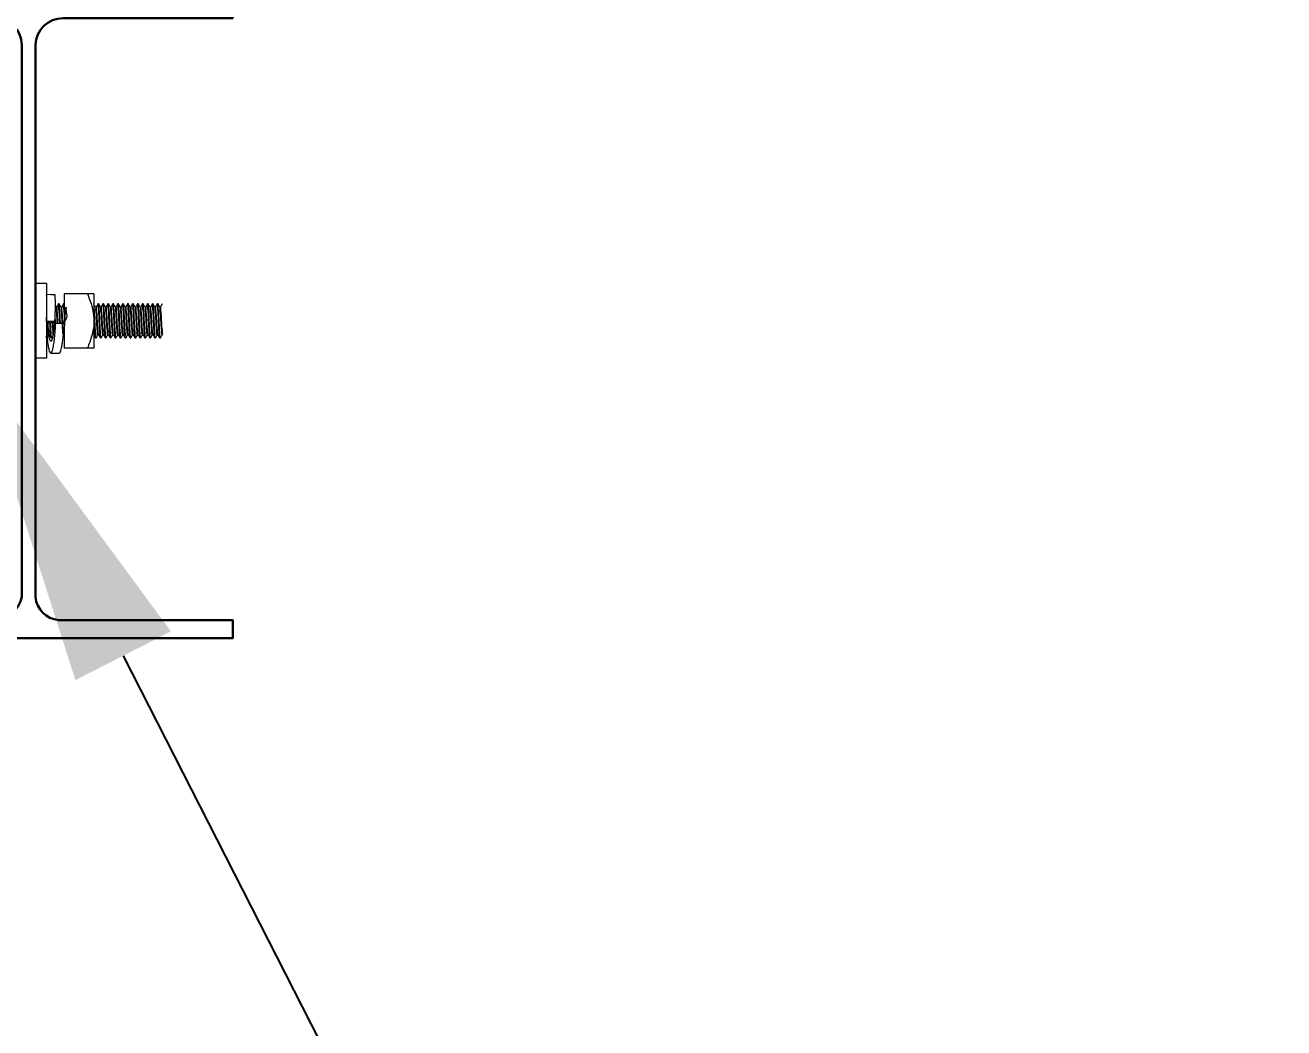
# Model space of a CAD drawing. Header units: feet. Extents: x -21 to 5170, y -254 to 1413.
# Drawn here: x 1056.94 to 1068.52, y 74.72 to 83.94 of the extents above; entities that cross this region are included whole.
import ezdxf
from ezdxf import colors
from ezdxf.entities.mleader import LeaderData, LeaderLine
from ezdxf.math import Vec2, Vec3

# ---------------------------------------------------------------- set-up
doc = ezdxf.new("R2010")
doc.units = ezdxf.units.FT
doc.header["$MEASUREMENT"] = 0
doc.layers.add('E-COMB-BOX', color=250, linetype='Continuous', lineweight=30)
for name, color, linetype in [('E-GRND', 3, 'Continuous'), ('G-ANNO-TEXT', 1, 'Continuous'), ('S-STEL-ANGL', 3, 'Continuous')]:
    doc.layers.add(name, color=color, linetype=linetype)
doc.styles.add('NEI-A', font='arial.ttf')

msp = doc.modelspace()

# ---------------------------------------------------------------- linework, layer by layer
at = {"layer": 'E-COMB-BOX', "flags": 128}
msp.add_lwpolyline([(1058.85303, 84.17351), (1058.85303, 84.00687), (1057.29303, 84.00687, 0.4065492), (1057.03975, 83.76015), (1057.03975, 78.68687, 0.3694747), (1057.25303, 78.47351), (1058.85303, 78.47351), (1058.85303, 78.30687), (1055.09975, 78.30687), (1055.09975, 78.47351), (1056.65975, 78.47351, 0.3584563), (1056.91303, 78.68687), (1056.91303, 83.76015, 0.42191969), (1056.65975, 84.00687), (1055.09975, 84.00687), (1055.09975, 84.17351)], format="xyb", close=True, dxfattribs=at)
at = {"layer": 'E-GRND'}
msp.add_line((1057.03975, 81.56726), (1057.03975, 80.87976), dxfattribs=at)
at = {"layer": 'S-STEL-ANGL', "linetype": 'Continuous', "lineweight": 18}
for p, q in [((1057.13975, 81.56726), (1057.03975, 81.56726)), ((1057.13975, 81.56726), (1057.13975, 80.87976)), ((1057.1399, 81.46424), (1057.13975, 81.46337)), ((1057.25645, 81.37976), (1057.25076, 81.37976)), ((1057.3019, 81.37976), (1057.29623, 81.37976)), ((1057.30383, 81.37688), (1057.30235, 81.37945)), ((1057.30383, 81.47351), (1057.30383, 80.97351)), ((1057.57728, 81.47351), (1057.30383, 81.47351)), ((1057.57728, 81.47351), (1057.57728, 80.97351)), ((1057.62008, 81.37976), (1057.61439, 81.37976)), ((1057.66553, 81.37976), (1057.65986, 81.37976)), ((1057.711, 81.37976), (1057.70531, 81.37976)), ((1057.75645, 81.37976), (1057.75076, 81.37976)), ((1057.8019, 81.37976), (1057.79621, 81.37976)), ((1057.84735, 81.37976), (1057.84168, 81.37976)), ((1057.89282, 81.37976), (1057.88713, 81.37976)), ((1057.93827, 81.37976), (1057.93258, 81.37976)), ((1057.98372, 81.37976), (1057.97803, 81.37976)), ((1058.02917, 81.37976), (1058.0235, 81.37976)), ((1058.07464, 81.37976), (1058.06895, 81.37976)), ((1058.12009, 81.37976), (1058.1144, 81.37976)), ((1058.16554, 81.37976), (1058.15985, 81.37976)), ((1057.22861, 81.34984), (1057.22264, 81.36013)), ((1057.23369, 81.35024), (1057.22838, 81.35024)), ((1057.27916, 81.35024), (1057.27383, 81.35024)), ((1057.59733, 81.35024), (1057.59202, 81.35024)), ((1057.6428, 81.35024), (1057.63747, 81.35024)), ((1057.68825, 81.35024), (1057.68292, 81.35024)), ((1057.7337, 81.35024), (1057.72837, 81.35024)), ((1057.77915, 81.35024), (1057.77384, 81.35024)), ((1057.82462, 81.35024), (1057.81928, 81.35024)), ((1057.87007, 81.35024), (1057.86473, 81.35024)), ((1057.91552, 81.35024), (1057.91018, 81.35024)), ((1057.96098, 81.35024), (1057.95565, 81.35024)), ((1058.00643, 81.35024), (1058.0011, 81.35024)), ((1058.05188, 81.35024), (1058.04655, 81.35024)), ((1058.09733, 81.35024), (1058.092, 81.35024)), ((1058.1428, 81.35024), (1058.13747, 81.35024)), ((1058.18825, 81.35024), (1058.18292, 81.35024)), ((1057.14066, 81.21917), (1057.13975, 81.21828)), ((1057.13975, 81.21009), (1057.16917, 81.20989)), ((1057.18079, 81.2098), (1057.20933, 81.2096)), ((1057.21708, 81.19949), (1057.22611, 81.20174)), ((1057.22611, 81.20174), (1057.30383, 81.20119)), ((1057.13975, 81.06726), (1057.14281, 81.06726)), ((1057.15984, 81.09678), (1057.16515, 81.09678)), ((1057.18258, 81.06726), (1057.18826, 81.06726)), ((1057.29621, 81.09678), (1057.30152, 81.09678)), ((1057.29657, 81.09678), (1057.29702, 81.09754)), ((1057.3012, 81.09735), (1057.30383, 81.09279)), ((1057.59166, 81.06726), (1057.59735, 81.06726)), ((1057.61438, 81.09678), (1057.61971, 81.09678)), ((1057.63711, 81.06726), (1057.64282, 81.06726)), ((1057.65984, 81.09678), (1057.66516, 81.09678)), ((1057.68258, 81.06726), (1057.68827, 81.06726)), ((1057.70529, 81.09678), (1057.71061, 81.09678)), ((1057.72803, 81.06726), (1057.73372, 81.06726)), ((1057.75074, 81.09678), (1057.75608, 81.09678)), ((1057.77348, 81.06726), (1057.77917, 81.06726)), ((1057.79619, 81.09678), (1057.80153, 81.09678)), ((1057.81895, 81.06726), (1057.82464, 81.06726)), ((1057.84166, 81.09678), (1057.84698, 81.09678)), ((1057.8644, 81.06726), (1057.87008, 81.06726)), ((1057.88711, 81.09678), (1057.89242, 81.09678)), ((1057.90985, 81.06726), (1057.91553, 81.06726)), ((1057.93256, 81.09678), (1057.93789, 81.09678)), ((1057.9553, 81.06726), (1057.96098, 81.06726)), ((1057.97801, 81.09678), (1057.98334, 81.09678)), ((1058.00076, 81.06726), (1058.00645, 81.06726)), ((1058.02348, 81.09678), (1058.02879, 81.09678)), ((1058.04621, 81.06726), (1058.0519, 81.06726)), ((1058.06893, 81.09678), (1058.07424, 81.09678)), ((1058.09166, 81.06726), (1058.09735, 81.06726)), ((1058.11438, 81.09678), (1058.11971, 81.09678)), ((1058.13711, 81.06726), (1058.1428, 81.06726)), ((1058.15985, 81.09678), (1058.16516, 81.09678)), ((1058.18258, 81.06726), (1058.18827, 81.06726)), ((1057.57728, 80.97351), (1057.30383, 80.97351)), ((1057.13975, 80.87976), (1057.03975, 80.87976))]:
    msp.add_line(p, q, dxfattribs=at)
at = {"layer": 'S-STEL-ANGL', "linetype": 'Continuous', "lineweight": 18, "flags": 128}
for points in [[(1057.21823, 81.46432), (1057.17937, 81.46459), (1057.14051, 81.46487)], [(1057.21838, 81.21862), (1057.17484, 81.21893), (1057.14066, 81.21917)], [(1057.17991, 80.92808), (1057.21877, 80.9278), (1057.25763, 80.92753)]]:
    msp.add_lwpolyline(points, dxfattribs=at)
at = {"layer": 'S-STEL-ANGL', "linetype": 'Continuous', "lineweight": 18}
for points, knots in [([(1057.14066, 81.21917), (1057.14171, 81.24175), (1057.14372, 81.2849), (1057.1447, 81.34513), (1057.14583, 81.39589), (1057.14272, 81.43228), (1057.14515, 81.45462), (1057.14104, 81.46209), (1057.14047, 81.46313)], [0, 0, 0, 0, 0.27722449, 0.52973257, 0.74053524, 0.89598222, 0.98555456, 1, 1, 1, 1]), ([(1057.21838, 81.21862), (1057.21917, 81.23565), (1057.22073, 81.26889), (1057.22211, 81.31665), (1057.22284, 81.36003), (1057.22243, 81.39688), (1057.22294, 81.42706), (1057.21956, 81.44659), (1057.22202, 81.46002), (1057.21859, 81.46285), (1057.21821, 81.46317)], [0, 0, 0, 0, 0.208550848, 0.406987878, 0.584748515, 0.738326561, 0.860633798, 0.94640802, 0.994049713, 1, 1, 1, 1]), ([(1057.2502, 81.37932), (1057.24734, 81.37438), (1057.24162, 81.36449), (1057.23589, 81.35461), (1057.23302, 81.34967)], [0, 0, 0, 0, 0.500001591, 1, 1, 1, 1]), ([(1057.26313, 81.20148), (1057.26208, 81.22053), (1057.26003, 81.25758), (1057.2595, 81.31526), (1057.25214, 81.34016), (1057.25712, 81.38251), (1057.25115, 81.37722), (1057.25076, 81.37687)], [0, 0, 0, 0, 0.32878964, 0.63913171, 0.87281712, 0.99162828, 1, 1, 1, 1]), ([(1057.26882, 81.20144), (1057.26776, 81.22051), (1057.26571, 81.25757), (1057.2652, 81.31526), (1057.25779, 81.34015), (1057.26281, 81.38251), (1057.25684, 81.37722), (1057.25645, 81.37687)], [0, 0, 0, 0, 0.32894295, 0.63921722, 0.87285885, 0.9916301, 1, 1, 1, 1]), ([(1057.27406, 81.34984), (1057.2712, 81.35478), (1057.26548, 81.36465), (1057.25976, 81.37452), (1057.2569, 81.37945)], [0, 0, 0, 0, 0.4999036, 1, 1, 1, 1]), ([(1057.29566, 81.37932), (1057.2928, 81.37438), (1057.28707, 81.36449), (1057.28134, 81.35461), (1057.27847, 81.34967)], [0, 0, 0, 0, 0.50013879, 1, 1, 1, 1]), ([(1057.30383, 81.29979), (1057.30365, 81.30517), (1057.30298, 81.32502), (1057.29752, 81.33985), (1057.30254, 81.38255), (1057.29661, 81.37722), (1057.29623, 81.37687)], [0, 0, 0, 0, 0.19428084, 0.71615223, 0.98148393, 1, 1, 1, 1]), ([(1057.30383, 81.37187), (1057.30408, 81.37517), (1057.30439, 81.37928), (1057.30231, 81.37727), (1057.3019, 81.37687)], [0, 0, 0, 0, 0.80104146, 1, 1, 1, 1]), ([(1057.51749, 81.47351), (1057.5265, 81.45038), (1057.54651, 81.39903), (1057.57122, 81.31592), (1057.57525, 81.25455), (1057.57728, 81.22351)], [0, 0, 0, 0, 0.28828122, 0.64000143, 1, 1, 1, 1]), ([(1057.59224, 81.34984), (1057.58938, 81.35478), (1057.58366, 81.36465), (1057.57793, 81.37452), (1057.57507, 81.37945)], [0, 0, 0, 0, 0.49976607, 1, 1, 1, 1]), ([(1057.59735, 81.07015), (1057.59676, 81.07061), (1057.59027, 81.07571), (1057.59579, 81.10076), (1057.59082, 81.12216), (1057.58934, 81.15762), (1057.58688, 81.20028), (1057.58453, 81.25821), (1057.58153, 81.3107), (1057.58011, 81.34632), (1057.57773, 81.36332), (1057.57728, 81.36656)], [0, 0, 0, 0, 0.0074963, 0.0819562, 0.20949203, 0.24397759, 0.43715223, 0.64145889, 0.8272054, 0.9670688, 1, 1, 1, 1]), ([(1057.61383, 81.37932), (1057.61097, 81.37438), (1057.60526, 81.36449), (1057.59952, 81.35461), (1057.59665, 81.34967)], [0, 0, 0, 0, 0.500001591, 1, 1, 1, 1]), ([(1057.63657, 81.06935), (1057.63636, 81.06923), (1057.63534, 81.06859), (1057.63586, 81.08391), (1057.63054, 81.09987), (1057.63001, 81.14751), (1057.62674, 81.20025), (1057.6237, 81.25679), (1057.62313, 81.31525), (1057.61577, 81.34016), (1057.62076, 81.38251), (1057.61479, 81.37722), (1057.61439, 81.37687)], [0, 0, 0, 0, 0.00202398, 0.01030614, 0.09293022, 0.2362848, 0.4208775, 0.61611366, 0.79360806, 0.9272601, 0.99521195, 1, 1, 1, 1]), ([(1057.64282, 81.07015), (1057.64222, 81.07061), (1057.63569, 81.07568), (1057.64125, 81.10078), (1057.63627, 81.12216), (1057.63478, 81.15761), (1057.6325, 81.2007), (1057.62936, 81.25668), (1057.62884, 81.31527), (1057.62142, 81.34015), (1057.62644, 81.38251), (1057.62048, 81.37722), (1057.62008, 81.37687)], [0, 0, 0, 0, 0.00723199, 0.07860636, 0.20085724, 0.23391375, 0.41908344, 0.61492385, 0.79297014, 0.92704194, 0.99519706, 1, 1, 1, 1]), ([(1057.63769, 81.34984), (1057.63483, 81.35478), (1057.62911, 81.36465), (1057.62339, 81.37452), (1057.62053, 81.37945)], [0, 0, 0, 0, 0.4999036, 1, 1, 1, 1]), ([(1057.6593, 81.37932), (1057.65643, 81.37438), (1057.6507, 81.36449), (1057.64497, 81.35461), (1057.6421, 81.34967)], [0, 0, 0, 0, 0.50013879, 1, 1, 1, 1]), ([(1057.68202, 81.06935), (1057.68181, 81.06923), (1057.68079, 81.06859), (1057.68131, 81.08391), (1057.67599, 81.09987), (1057.67546, 81.14751), (1057.67218, 81.20025), (1057.66918, 81.25679), (1057.66856, 81.31527), (1057.66125, 81.34011), (1057.66617, 81.38255), (1057.66025, 81.37722), (1057.65986, 81.37687)], [0, 0, 0, 0, 0.00202407, 0.01030662, 0.09293447, 0.23629562, 0.42089677, 0.61613907, 0.79364467, 0.92730283, 0.99525779, 1, 1, 1, 1]), ([(1057.68827, 81.07015), (1057.68767, 81.07061), (1057.68118, 81.07571), (1057.68667, 81.10076), (1057.68172, 81.12216), (1057.68023, 81.15761), (1057.67798, 81.2007), (1057.67481, 81.25668), (1057.67427, 81.31527), (1057.66691, 81.34016), (1057.67189, 81.38251), (1057.66593, 81.37722), (1057.66553, 81.37687)], [0, 0, 0, 0, 0.00718592, 0.07856982, 0.20082507, 0.23388276, 0.41905604, 0.61490626, 0.79295892, 0.92703132, 0.99519689, 1, 1, 1, 1]), ([(1057.68314, 81.34984), (1057.68028, 81.35478), (1057.67456, 81.36465), (1057.66884, 81.37452), (1057.66598, 81.37945)], [0, 0, 0, 0, 0.4999036, 1, 1, 1, 1]), ([(1057.70475, 81.37932), (1057.70188, 81.37438), (1057.69615, 81.36449), (1057.69042, 81.35461), (1057.68755, 81.34967)], [0, 0, 0, 0, 0.50013879, 1, 1, 1, 1]), ([(1057.72748, 81.06935), (1057.72728, 81.06923), (1057.72626, 81.06859), (1057.72668, 81.08389), (1057.7215, 81.09988), (1057.72091, 81.14751), (1057.71764, 81.20025), (1057.71462, 81.25679), (1057.71406, 81.31525), (1057.70665, 81.34016), (1057.71167, 81.38251), (1057.70571, 81.37722), (1057.70531, 81.37687)], [0, 0, 0, 0, 0.00202397, 0.01031986, 0.09294341, 0.23629329, 0.42088782, 0.61611993, 0.7936132, 0.92726855, 0.99521198, 1, 1, 1, 1]), ([(1057.73372, 81.07015), (1057.73312, 81.07061), (1057.72663, 81.07571), (1057.73211, 81.10076), (1057.72721, 81.12217), (1057.72564, 81.15761), (1057.72344, 81.20071), (1057.72029, 81.25668), (1057.7197, 81.31529), (1057.71239, 81.34011), (1057.71731, 81.38255), (1057.71139, 81.37722), (1057.711, 81.37687)], [0, 0, 0, 0, 0.00718625, 0.07857348, 0.2008304, 0.23389301, 0.41907491, 0.61493144, 0.79299548, 0.92707413, 0.99524287, 1, 1, 1, 1]), ([(1057.72859, 81.34984), (1057.72573, 81.35478), (1057.72001, 81.36465), (1057.71429, 81.37452), (1057.71143, 81.37945)], [0, 0, 0, 0, 0.4999036, 1, 1, 1, 1]), ([(1057.7502, 81.37932), (1057.74733, 81.37438), (1057.7416, 81.3645), (1057.73588, 81.35461), (1057.73302, 81.34967)], [0, 0, 0, 0, 0.50027615, 1, 1, 1, 1]), ([(1057.77293, 81.06935), (1057.77273, 81.06923), (1057.7717, 81.06859), (1057.77213, 81.08389), (1057.76695, 81.09988), (1057.76636, 81.14751), (1057.76312, 81.20025), (1057.76006, 81.25679), (1057.75952, 81.31525), (1057.7521, 81.34016), (1057.75712, 81.38251), (1057.75116, 81.37722), (1057.75076, 81.37687)], [0, 0, 0, 0, 0.00202397, 0.01031987, 0.09294343, 0.23629334, 0.4208849, 0.61611985, 0.79361315, 0.92726853, 0.99521198, 1, 1, 1, 1]), ([(1057.77917, 81.07015), (1057.77857, 81.07061), (1057.77208, 81.07571), (1057.7776, 81.10076), (1057.77264, 81.12216), (1057.77115, 81.15761), (1057.76886, 81.2007), (1057.76574, 81.25668), (1057.76517, 81.31527), (1057.75779, 81.34015), (1057.76281, 81.38251), (1057.75684, 81.37722), (1057.75645, 81.37687)], [0, 0, 0, 0, 0.007186, 0.07856375, 0.20082043, 0.23387851, 0.41905698, 0.61490668, 0.7929645, 0.92703848, 0.99519683, 1, 1, 1, 1]), ([(1057.77406, 81.34984), (1057.7712, 81.35478), (1057.76548, 81.36465), (1057.75975, 81.37452), (1057.75688, 81.37945)], [0, 0, 0, 0, 0.49976607, 1, 1, 1, 1]), ([(1057.79565, 81.37932), (1057.79279, 81.37438), (1057.78707, 81.36449), (1057.78134, 81.35461), (1057.77847, 81.34967)], [0, 0, 0, 0, 0.500001591, 1, 1, 1, 1]), ([(1057.81838, 81.06935), (1057.81818, 81.06923), (1057.81715, 81.06859), (1057.81768, 81.08391), (1057.81236, 81.09987), (1057.81182, 81.14751), (1057.80856, 81.20025), (1057.80551, 81.25679), (1057.80495, 81.31525), (1057.79759, 81.34016), (1057.80257, 81.38251), (1057.79661, 81.37722), (1057.79621, 81.37687)], [0, 0, 0, 0, 0.00202398, 0.01030614, 0.09293022, 0.2362848, 0.4208775, 0.61611366, 0.79360806, 0.9272601, 0.99521195, 1, 1, 1, 1]), ([(1057.82464, 81.07015), (1057.82403, 81.07061), (1057.81751, 81.07568), (1057.82307, 81.10078), (1057.81809, 81.12216), (1057.8166, 81.15761), (1057.81432, 81.2007), (1057.81118, 81.25668), (1057.81066, 81.31527), (1057.80324, 81.34015), (1057.80826, 81.38251), (1057.80229, 81.37722), (1057.8019, 81.37687)], [0, 0, 0, 0, 0.00723199, 0.07860636, 0.20085724, 0.23391375, 0.41908344, 0.61492385, 0.79297014, 0.92704194, 0.99519706, 1, 1, 1, 1]), ([(1057.81951, 81.34984), (1057.81665, 81.35478), (1057.81093, 81.36465), (1057.80521, 81.37452), (1057.80235, 81.37945)], [0, 0, 0, 0, 0.4999036, 1, 1, 1, 1]), ([(1057.84112, 81.37932), (1057.83825, 81.37438), (1057.83252, 81.36449), (1057.82679, 81.35461), (1057.82392, 81.34967)], [0, 0, 0, 0, 0.50013879, 1, 1, 1, 1]), ([(1057.86385, 81.06935), (1057.86364, 81.06923), (1057.8626, 81.0686), (1057.86314, 81.08385), (1057.8578, 81.09992), (1057.85728, 81.14749), (1057.854, 81.20026), (1057.851, 81.25679), (1057.85038, 81.31527), (1057.84307, 81.34011), (1057.84799, 81.38255), (1057.84207, 81.37722), (1057.84168, 81.37687)], [0, 0, 0, 0, 0.00207791, 0.01036001, 0.09298341, 0.23633682, 0.42092801, 0.61615978, 0.7936558, 0.92730676, 0.99525805, 1, 1, 1, 1]), ([(1057.87008, 81.07015), (1057.86949, 81.07061), (1057.863, 81.07571), (1057.86849, 81.10076), (1057.86354, 81.12216), (1057.86204, 81.15761), (1057.8598, 81.2007), (1057.85663, 81.25668), (1057.85609, 81.31527), (1057.84873, 81.34016), (1057.85371, 81.38251), (1057.84774, 81.37722), (1057.84735, 81.37687)], [0, 0, 0, 0, 0.00718592, 0.07856982, 0.20082507, 0.23388276, 0.41905604, 0.61490626, 0.79295892, 0.92703132, 0.99519689, 1, 1, 1, 1]), ([(1057.86496, 81.34984), (1057.8621, 81.35478), (1057.85638, 81.36465), (1057.85066, 81.37452), (1057.8478, 81.37945)], [0, 0, 0, 0, 0.4999036, 1, 1, 1, 1]), ([(1057.88657, 81.37932), (1057.8837, 81.37438), (1057.87797, 81.36449), (1057.87224, 81.35461), (1057.86937, 81.34967)], [0, 0, 0, 0, 0.50013879, 1, 1, 1, 1]), ([(1057.9093, 81.06935), (1057.9091, 81.06923), (1057.90807, 81.06859), (1057.9085, 81.08389), (1057.90332, 81.09988), (1057.90273, 81.14751), (1057.89945, 81.20025), (1057.89643, 81.25679), (1057.89588, 81.31525), (1057.88847, 81.34016), (1057.89349, 81.38251), (1057.88752, 81.37722), (1057.88713, 81.37687)], [0, 0, 0, 0, 0.00202397, 0.01031986, 0.09294341, 0.23629329, 0.42088782, 0.61611993, 0.7936132, 0.92726855, 0.99521198, 1, 1, 1, 1]), ([(1057.91553, 81.07015), (1057.91494, 81.07061), (1057.90845, 81.07571), (1057.91393, 81.10076), (1057.90903, 81.12217), (1057.90746, 81.15761), (1057.90526, 81.20071), (1057.90211, 81.25668), (1057.90152, 81.31529), (1057.89421, 81.34011), (1057.89913, 81.38255), (1057.89321, 81.37722), (1057.89282, 81.37687)], [0, 0, 0, 0, 0.00718625, 0.07857348, 0.2008304, 0.23389301, 0.41907491, 0.61493144, 0.79299548, 0.92707413, 0.99524287, 1, 1, 1, 1]), ([(1057.91043, 81.34984), (1057.90756, 81.35478), (1057.90183, 81.36464), (1057.89611, 81.37452), (1057.89325, 81.37945)], [0, 0, 0, 0, 0.500041226, 1, 1, 1, 1]), ([(1057.93202, 81.37932), (1057.92915, 81.37438), (1057.92342, 81.3645), (1057.9177, 81.35461), (1057.91484, 81.34967)], [0, 0, 0, 0, 0.50027615, 1, 1, 1, 1]), ([(1057.95475, 81.06935), (1057.95455, 81.06923), (1057.95352, 81.06859), (1057.95405, 81.08391), (1057.94869, 81.09987), (1057.94821, 81.14752), (1057.94493, 81.20025), (1057.94188, 81.25679), (1057.94133, 81.31525), (1057.93392, 81.34016), (1057.93894, 81.38251), (1057.93297, 81.37722), (1057.93258, 81.37687)], [0, 0, 0, 0, 0.00202398, 0.01030615, 0.092937, 0.23628792, 0.42088079, 0.61611713, 0.79361169, 0.92726802, 0.99521194, 1, 1, 1, 1]), ([(1057.96098, 81.07015), (1057.96039, 81.07061), (1057.9539, 81.07571), (1057.95942, 81.10076), (1057.95446, 81.12216), (1057.95296, 81.15761), (1057.95068, 81.2007), (1057.94755, 81.25668), (1057.94702, 81.31527), (1057.93961, 81.34015), (1057.94463, 81.38251), (1057.93866, 81.37722), (1057.93827, 81.37687)], [0, 0, 0, 0, 0.00718599, 0.07856367, 0.20082021, 0.23387826, 0.41905653, 0.61490601, 0.79296055, 0.92703856, 0.99519684, 1, 1, 1, 1]), ([(1057.95588, 81.34984), (1057.95302, 81.35478), (1057.9473, 81.36465), (1057.94157, 81.37452), (1057.9387, 81.37945)], [0, 0, 0, 0, 0.49976607, 1, 1, 1, 1]), ([(1057.97749, 81.37932), (1057.97462, 81.37438), (1057.96889, 81.36449), (1057.96316, 81.35461), (1057.96029, 81.34967)], [0, 0, 0, 0, 0.50013879, 1, 1, 1, 1]), ([(1058.0002, 81.06935), (1058, 81.06923), (1057.99897, 81.06859), (1057.9995, 81.08391), (1057.99418, 81.09987), (1057.99364, 81.14751), (1057.99038, 81.20025), (1057.98733, 81.25679), (1057.98676, 81.31525), (1057.97941, 81.34016), (1057.98439, 81.38251), (1057.97842, 81.37722), (1057.97803, 81.37687)], [0, 0, 0, 0, 0.00202398, 0.01030614, 0.09293022, 0.2362848, 0.4208775, 0.61611366, 0.79360806, 0.9272601, 0.99521195, 1, 1, 1, 1]), ([(1058.00645, 81.07015), (1058.00585, 81.07061), (1057.99933, 81.07568), (1058.00489, 81.10078), (1057.9999, 81.12216), (1057.99842, 81.15761), (1057.99613, 81.2007), (1057.993, 81.25668), (1057.99247, 81.31527), (1057.98506, 81.34015), (1057.99008, 81.38251), (1057.98411, 81.37722), (1057.98372, 81.37687)], [0, 0, 0, 0, 0.00723199, 0.07860636, 0.20085724, 0.23391375, 0.41908344, 0.61492385, 0.79297014, 0.92704194, 0.99519706, 1, 1, 1, 1]), ([(1058.00133, 81.34984), (1057.99847, 81.35478), (1057.99275, 81.36465), (1057.98703, 81.37452), (1057.98417, 81.37945)], [0, 0, 0, 0, 0.4999036, 1, 1, 1, 1]), ([(1058.02294, 81.37932), (1058.02007, 81.37438), (1058.01434, 81.36449), (1058.00861, 81.35461), (1058.00574, 81.34967)], [0, 0, 0, 0, 0.50013879, 1, 1, 1, 1]), ([(1058.04567, 81.06935), (1058.04547, 81.06923), (1058.04444, 81.06859), (1058.04487, 81.08389), (1058.03968, 81.09988), (1058.0391, 81.14751), (1058.03582, 81.20025), (1058.03282, 81.25679), (1058.03219, 81.31527), (1058.02489, 81.34011), (1058.02981, 81.38255), (1058.02389, 81.37722), (1058.0235, 81.37687)], [0, 0, 0, 0, 0.00202405, 0.01032027, 0.09294705, 0.23630254, 0.42090431, 0.61614407, 0.79364736, 0.92730378, 0.99525785, 1, 1, 1, 1]), ([(1058.0519, 81.07015), (1058.05131, 81.07061), (1058.04482, 81.07571), (1058.05029, 81.10076), (1058.0454, 81.12217), (1058.04382, 81.15761), (1058.04163, 81.2007), (1058.03844, 81.25668), (1058.03791, 81.31527), (1058.03054, 81.34016), (1058.03553, 81.38251), (1058.02956, 81.37722), (1058.02917, 81.37687)], [0, 0, 0, 0, 0.00718592, 0.07856987, 0.20082118, 0.23388226, 0.41905567, 0.61490601, 0.79295878, 0.92703127, 0.99519688, 1, 1, 1, 1]), ([(1058.04678, 81.34984), (1058.04392, 81.35478), (1058.0382, 81.36465), (1058.03248, 81.37452), (1058.02962, 81.37945)], [0, 0, 0, 0, 0.4999036, 1, 1, 1, 1]), ([(1058.06839, 81.37932), (1058.06552, 81.37438), (1058.05979, 81.36449), (1058.05406, 81.35461), (1058.05119, 81.34967)], [0, 0, 0, 0, 0.50013879, 1, 1, 1, 1]), ([(1058.09112, 81.06935), (1058.09092, 81.06923), (1058.08989, 81.06859), (1058.09032, 81.08389), (1058.08513, 81.09988), (1058.08455, 81.14751), (1058.08127, 81.20025), (1058.07825, 81.25679), (1058.0777, 81.31525), (1058.07029, 81.34016), (1058.07531, 81.38251), (1058.06934, 81.37722), (1058.06895, 81.37687)], [0, 0, 0, 0, 0.00202397, 0.01031986, 0.09294341, 0.23629329, 0.42088782, 0.61611993, 0.7936132, 0.92726855, 0.99521198, 1, 1, 1, 1]), ([(1058.09735, 81.07015), (1058.09676, 81.07061), (1058.09027, 81.07571), (1058.09578, 81.10076), (1058.09085, 81.12217), (1058.08928, 81.15761), (1058.08707, 81.20071), (1058.08393, 81.25668), (1058.08334, 81.31529), (1058.07602, 81.34011), (1058.08095, 81.38255), (1058.07502, 81.37722), (1058.07464, 81.37687)], [0, 0, 0, 0, 0.00718627, 0.07856673, 0.20082804, 0.23389073, 0.41907319, 0.6149303, 0.79299487, 0.92707391, 0.99524286, 1, 1, 1, 1]), ([(1058.09225, 81.34984), (1058.08938, 81.35478), (1058.08364, 81.36464), (1058.07793, 81.37452), (1058.07507, 81.37945)], [0, 0, 0, 0, 0.500041226, 1, 1, 1, 1]), ([(1058.11383, 81.37932), (1058.11097, 81.37438), (1058.10524, 81.3645), (1058.09952, 81.35461), (1058.09666, 81.34967)], [0, 0, 0, 0, 0.50027615, 1, 1, 1, 1]), ([(1058.13657, 81.06935), (1058.13637, 81.06923), (1058.13534, 81.06859), (1058.13586, 81.08391), (1058.13054, 81.09987), (1058.13001, 81.14751), (1058.12675, 81.20025), (1058.12369, 81.25679), (1058.12315, 81.31525), (1058.11574, 81.34016), (1058.12076, 81.38251), (1058.11479, 81.37722), (1058.1144, 81.37687)], [0, 0, 0, 0, 0.00202399, 0.01030618, 0.09293057, 0.2362857, 0.42087911, 0.61611601, 0.79361109, 0.92726781, 0.99521193, 1, 1, 1, 1]), ([(1058.1428, 81.07015), (1058.14221, 81.07061), (1058.13572, 81.07571), (1058.14124, 81.10076), (1058.13627, 81.12216), (1058.13478, 81.15761), (1058.1325, 81.2007), (1058.12937, 81.25668), (1058.12884, 81.31527), (1058.12142, 81.34015), (1058.12645, 81.38251), (1058.12048, 81.37722), (1058.12009, 81.37687)], [0, 0, 0, 0, 0.00718599, 0.07856367, 0.20082021, 0.23387826, 0.41905653, 0.61490601, 0.79296055, 0.92703856, 0.99519684, 1, 1, 1, 1]), ([(1058.1377, 81.34984), (1058.13484, 81.35478), (1058.12912, 81.36465), (1058.12339, 81.37452), (1058.12052, 81.37945)], [0, 0, 0, 0, 0.49976607, 1, 1, 1, 1]), ([(1058.1593, 81.37932), (1058.15644, 81.37438), (1058.15071, 81.36449), (1058.14497, 81.35461), (1058.14211, 81.34967)], [0, 0, 0, 0, 0.50013879, 1, 1, 1, 1]), ([(1058.18202, 81.06935), (1058.18182, 81.06923), (1058.18079, 81.06859), (1058.18131, 81.08391), (1058.17599, 81.09987), (1058.17546, 81.14751), (1058.1722, 81.20025), (1058.16915, 81.25679), (1058.16858, 81.31525), (1058.16122, 81.34016), (1058.16621, 81.38251), (1058.16024, 81.37722), (1058.15985, 81.37687)], [0, 0, 0, 0, 0.00202398, 0.01030614, 0.09293022, 0.2362848, 0.4208775, 0.61611366, 0.79360806, 0.9272601, 0.99521195, 1, 1, 1, 1]), ([(1058.18827, 81.07015), (1058.18767, 81.07061), (1058.18115, 81.07568), (1058.1867, 81.10078), (1058.18172, 81.12216), (1058.18023, 81.15761), (1058.17799, 81.2007), (1058.17481, 81.25668), (1058.17429, 81.31527), (1058.16687, 81.34015), (1058.1719, 81.38251), (1058.16593, 81.37722), (1058.16554, 81.37687)], [0, 0, 0, 0, 0.00723199, 0.07860638, 0.20085729, 0.2339138, 0.41908051, 0.61492377, 0.7929701, 0.92704192, 0.99519706, 1, 1, 1, 1]), ([(1058.18315, 81.34984), (1058.18029, 81.35478), (1058.17456, 81.36465), (1058.16885, 81.37452), (1058.16599, 81.37945)], [0, 0, 0, 0, 0.4999036, 1, 1, 1, 1]), ([(1058.20475, 81.37932), (1058.20189, 81.37438), (1058.19616, 81.36449), (1058.19042, 81.35461), (1058.18756, 81.34967)], [0, 0, 0, 0, 0.50013879, 1, 1, 1, 1]), ([(1057.22339, 81.20099), (1057.22251, 81.22067), (1057.22156, 81.24197), (1057.22049, 81.26326), (1057.2204, 81.26488)], [0, 0, 0, 0, 0.9240346, 1, 1, 1, 1]), ([(1057.24064, 81.20163), (1057.2406, 81.20236), (1057.23957, 81.21953), (1057.23738, 81.25037), (1057.23654, 81.29788), (1057.22988, 81.31831), (1057.23381, 81.35199), (1057.2288, 81.34842), (1057.22861, 81.34828)], [0, 0, 0, 0, 0.014790714, 0.347903037, 0.650792424, 0.878987775, 0.995395252, 1, 1, 1, 1]), ([(1057.24633, 81.20159), (1057.24629, 81.20234), (1057.24528, 81.21952), (1057.24304, 81.25042), (1057.24218, 81.29772), (1057.2357, 81.31865), (1057.23941, 81.35207), (1057.23411, 81.34818), (1057.23371, 81.34789)], [0, 0, 0, 0, 0.01498621, 0.34644446, 0.64781537, 0.87487269, 0.99069962, 1, 1, 1, 1]), ([(1057.28613, 81.20131), (1057.30502, 81.21649), (1057.33658, 81.24183), (1057.32603, 81.29768), (1057.32114, 81.31951), (1057.32467, 81.35226), (1057.31151, 81.34285), (1057.31698, 81.31955), (1057.30986, 81.28692), (1057.30905, 81.24212), (1057.30588, 81.19547), (1057.30351, 81.15289), (1057.30129, 81.12666), (1057.29961, 81.10974), (1057.30201, 81.09457), (1057.28872, 81.10432), (1057.29429, 81.12737), (1057.28712, 81.16008), (1057.28642, 81.2052), (1057.28272, 81.25039), (1057.28205, 81.29787), (1057.27531, 81.3183), (1057.27928, 81.35199), (1057.27427, 81.34842), (1057.27408, 81.34828)], [0, 0, 0, 0, 0.1001131, 0.16721404, 0.21777127, 0.24355585, 0.24871416, 0.28002823, 0.33424221, 0.40402469, 0.47782304, 0.54470195, 0.59518997, 0.59548087, 0.62127022, 0.62642866, 0.65774273, 0.71195453, 0.78173875, 0.8555371, 0.92263804, 0.97319528, 0.99897986, 1, 1, 1, 1]), ([(1057.2918, 81.20127), (1057.29175, 81.20212), (1057.29073, 81.21942), (1057.28853, 81.25042), (1057.28762, 81.29772), (1057.28115, 81.31865), (1057.28486, 81.35207), (1057.27956, 81.34818), (1057.27916, 81.34789)], [0, 0, 0, 0, 0.01710784, 0.34784473, 0.64857421, 0.87514229, 0.99071966, 1, 1, 1, 1]), ([(1057.59112, 81.06935), (1057.59091, 81.06923), (1057.58989, 81.06859), (1057.59031, 81.08389), (1057.58513, 81.09987), (1057.58457, 81.14759), (1057.58114, 81.19984), (1057.57923, 81.24843), (1057.57773, 81.27728), (1057.57728, 81.28588)], [0, 0, 0, 0, 0.00289472, 0.01475966, 0.13292941, 0.33795111, 0.60195737, 0.88118601, 1, 1, 1, 1]), ([(1057.61439, 81.09913), (1057.6138, 81.0995), (1057.6072, 81.10366), (1057.61234, 81.12827), (1057.60537, 81.1597), (1057.60459, 81.20532), (1057.60091, 81.25038), (1057.60022, 81.29784), (1057.59346, 81.31838), (1057.59751, 81.35192), (1057.59244, 81.34842), (1057.59224, 81.34828)], [0, 0, 0, 0, 0.00820291, 0.0913338, 0.23525238, 0.42051173, 0.61642761, 0.79456824, 0.92877851, 0.99723001, 1, 1, 1, 1]), ([(1057.61939, 81.09959), (1057.61904, 81.09982), (1057.6128, 81.10392), (1057.61816, 81.12835), (1057.61096, 81.15966), (1057.61031, 81.20532), (1057.60659, 81.25041), (1057.60583, 81.29772), (1057.59933, 81.31864), (1057.60304, 81.35207), (1057.59774, 81.34818), (1057.59735, 81.34789)], [0, 0, 0, 0, 0.00488357, 0.08806287, 0.23207102, 0.41743366, 0.61346789, 0.79170758, 0.925996, 0.99449948, 1, 1, 1, 1]), ([(1057.65986, 81.09913), (1057.65926, 81.0995), (1057.65264, 81.10363), (1057.6578, 81.12829), (1057.65081, 81.15969), (1057.65004, 81.20532), (1057.64635, 81.25036), (1057.64569, 81.29788), (1057.63894, 81.3183), (1057.64292, 81.35199), (1057.6379, 81.34842), (1057.63771, 81.34828)], [0, 0, 0, 0, 0.00826455, 0.09139531, 0.23531366, 0.42057273, 0.61648831, 0.79462398, 0.92884038, 0.99729178, 1, 1, 1, 1]), ([(1057.66486, 81.09959), (1057.6645, 81.09982), (1057.65821, 81.10386), (1057.66364, 81.12839), (1057.6564, 81.15965), (1057.65575, 81.20532), (1057.65207, 81.25041), (1057.65127, 81.29772), (1057.64478, 81.31864), (1057.64849, 81.35207), (1057.64319, 81.34818), (1057.6428, 81.34789)], [0, 0, 0, 0, 0.00494486, 0.088119, 0.23211822, 0.41746936, 0.61348717, 0.7917205, 0.92600059, 0.99449982, 1, 1, 1, 1]), ([(1057.70531, 81.09913), (1057.70472, 81.0995), (1057.69812, 81.10366), (1057.70326, 81.12828), (1057.69625, 81.15969), (1057.69552, 81.20532), (1057.6918, 81.25036), (1057.69112, 81.29788), (1057.68443, 81.31831), (1057.68837, 81.35199), (1057.68335, 81.34842), (1057.68316, 81.34828)], [0, 0, 0, 0, 0.00820331, 0.09133827, 0.23526965, 0.42053346, 0.61646319, 0.79460785, 0.92882468, 0.99729164, 1, 1, 1, 1]), ([(1057.71031, 81.09959), (1057.70995, 81.09982), (1057.70366, 81.10386), (1057.70908, 81.12838), (1057.70189, 81.15965), (1057.70119, 81.20532), (1057.69751, 81.25041), (1057.69676, 81.29773), (1057.69021, 81.31864), (1057.69396, 81.35207), (1057.68866, 81.34818), (1057.68827, 81.34789)], [0, 0, 0, 0, 0.004944916, 0.088120024, 0.232115153, 0.41747305, 0.613493142, 0.791723846, 0.926011849, 0.994499759, 1, 1, 1, 1]), ([(1057.75076, 81.09913), (1057.75017, 81.0995), (1057.74357, 81.10366), (1057.74871, 81.12828), (1057.7417, 81.15969), (1057.74096, 81.20532), (1057.73728, 81.25036), (1057.73656, 81.29788), (1057.72988, 81.31831), (1057.73382, 81.35199), (1057.7288, 81.34842), (1057.72861, 81.34828)], [0, 0, 0, 0, 0.00820331, 0.09133823, 0.23526955, 0.42053329, 0.61645866, 0.79460794, 0.92882471, 0.99729164, 1, 1, 1, 1]), ([(1057.75576, 81.09959), (1057.75541, 81.09982), (1057.74916, 81.10392), (1057.7545, 81.12835), (1057.74735, 81.15967), (1057.74667, 81.20532), (1057.74295, 81.25041), (1057.74222, 81.29773), (1057.73566, 81.31864), (1057.73941, 81.35207), (1057.73411, 81.34818), (1057.73372, 81.34789)], [0, 0, 0, 0, 0.00488358, 0.08807317, 0.23207575, 0.41743864, 0.61347314, 0.79171307, 0.92600802, 0.99449947, 1, 1, 1, 1]), ([(1057.79621, 81.09913), (1057.79562, 81.0995), (1057.78902, 81.10366), (1057.79416, 81.12827), (1057.78718, 81.1597), (1057.78641, 81.20532), (1057.78273, 81.25038), (1057.78204, 81.29784), (1057.77527, 81.31838), (1057.77933, 81.35192), (1057.77426, 81.34842), (1057.77406, 81.34828)], [0, 0, 0, 0, 0.00820291, 0.0913338, 0.23525238, 0.42051173, 0.61642761, 0.79456824, 0.92877851, 0.99723001, 1, 1, 1, 1]), ([(1057.80121, 81.09959), (1057.80086, 81.09982), (1057.79461, 81.10392), (1057.79998, 81.12835), (1057.79278, 81.15966), (1057.79212, 81.20532), (1057.7884, 81.25041), (1057.78765, 81.29772), (1057.78115, 81.31864), (1057.78486, 81.35207), (1057.77956, 81.34818), (1057.77917, 81.34789)], [0, 0, 0, 0, 0.00488357, 0.08806287, 0.23207102, 0.41743366, 0.61346789, 0.79170758, 0.925996, 0.99449948, 1, 1, 1, 1]), ([(1057.84168, 81.09913), (1057.84108, 81.0995), (1057.83446, 81.10363), (1057.83962, 81.12829), (1057.83263, 81.15969), (1057.83186, 81.20532), (1057.82817, 81.25036), (1057.8275, 81.29788), (1057.82076, 81.3183), (1057.82473, 81.35199), (1057.81972, 81.34842), (1057.81953, 81.34828)], [0, 0, 0, 0, 0.00826455, 0.09139531, 0.23531366, 0.42057273, 0.61648831, 0.79462398, 0.92884038, 0.99729178, 1, 1, 1, 1]), ([(1057.84667, 81.09959), (1057.84632, 81.09982), (1057.84003, 81.10386), (1057.84545, 81.12838), (1057.83826, 81.15965), (1057.83756, 81.20532), (1057.83389, 81.25041), (1057.83309, 81.29772), (1057.8266, 81.31864), (1057.83031, 81.35207), (1057.82501, 81.34818), (1057.82462, 81.34789)], [0, 0, 0, 0, 0.004944864, 0.088119102, 0.232112725, 0.417468682, 0.613486724, 0.791720253, 0.926000502, 0.994499816, 1, 1, 1, 1]), ([(1057.88713, 81.09913), (1057.88654, 81.0995), (1057.87994, 81.10366), (1057.88508, 81.12828), (1057.87807, 81.15969), (1057.87734, 81.20532), (1057.87362, 81.25036), (1057.87294, 81.29788), (1057.86625, 81.31831), (1057.87018, 81.35199), (1057.86517, 81.34842), (1057.86498, 81.34828)], [0, 0, 0, 0, 0.00820331, 0.09133827, 0.23526965, 0.42053346, 0.61646319, 0.79460785, 0.92882468, 0.99729164, 1, 1, 1, 1]), ([(1057.89212, 81.09959), (1057.89177, 81.09982), (1057.88548, 81.10386), (1057.8909, 81.12838), (1057.88371, 81.15965), (1057.88301, 81.20532), (1057.87933, 81.25041), (1057.87858, 81.29773), (1057.87203, 81.31864), (1057.87578, 81.35207), (1057.87048, 81.34818), (1057.87008, 81.34789)], [0, 0, 0, 0, 0.004944916, 0.088120024, 0.232115153, 0.41747305, 0.613493142, 0.791723846, 0.926011849, 0.994499759, 1, 1, 1, 1]), ([(1057.93258, 81.09913), (1057.93199, 81.0995), (1057.92539, 81.10366), (1057.93053, 81.12828), (1057.92352, 81.15969), (1057.92278, 81.20532), (1057.9191, 81.25036), (1057.91838, 81.29788), (1057.9117, 81.31831), (1057.91563, 81.35199), (1057.91062, 81.34842), (1057.91043, 81.34828)], [0, 0, 0, 0, 0.00820331, 0.09133823, 0.23526955, 0.42053329, 0.61645866, 0.79460794, 0.92882471, 0.99729164, 1, 1, 1, 1]), ([(1057.93757, 81.09959), (1057.93723, 81.09982), (1057.93098, 81.10392), (1057.93635, 81.12835), (1057.92915, 81.15966), (1057.92849, 81.20532), (1057.92477, 81.25041), (1057.92403, 81.29773), (1057.91748, 81.31864), (1057.92123, 81.35207), (1057.91593, 81.34818), (1057.91553, 81.34789)], [0, 0, 0, 0, 0.0048836, 0.08806338, 0.23207236, 0.41743607, 0.61347144, 0.79171215, 0.92600769, 0.99449945, 1, 1, 1, 1]), ([(1057.97803, 81.09913), (1057.97744, 81.0995), (1057.97084, 81.10366), (1057.97597, 81.12827), (1057.969, 81.1597), (1057.96822, 81.20532), (1057.96455, 81.25038), (1057.96386, 81.29784), (1057.95709, 81.31838), (1057.96115, 81.35192), (1057.95608, 81.34842), (1057.95588, 81.34828)], [0, 0, 0, 0, 0.00820291, 0.0913338, 0.23525238, 0.42051173, 0.61642761, 0.79456824, 0.92877851, 0.99723001, 1, 1, 1, 1]), ([(1057.98302, 81.09959), (1057.98268, 81.09982), (1057.97643, 81.10392), (1057.9818, 81.12835), (1057.9746, 81.15966), (1057.97394, 81.20532), (1057.97022, 81.25041), (1057.96947, 81.29772), (1057.96297, 81.31864), (1057.96668, 81.35207), (1057.96138, 81.34818), (1057.96098, 81.34789)], [0, 0, 0, 0, 0.00488357, 0.08806287, 0.23207102, 0.41743366, 0.61346789, 0.79170758, 0.925996, 0.99449948, 1, 1, 1, 1]), ([(1058.0235, 81.09913), (1058.0229, 81.0995), (1058.01627, 81.10363), (1058.02144, 81.12829), (1058.01445, 81.15969), (1058.01368, 81.20532), (1058.00999, 81.25036), (1058.00932, 81.29788), (1058.00258, 81.3183), (1058.00655, 81.35199), (1058.00154, 81.34842), (1058.00135, 81.34828)], [0, 0, 0, 0, 0.00826455, 0.09139531, 0.23531366, 0.42057273, 0.61648831, 0.79462398, 0.92884038, 0.99729178, 1, 1, 1, 1]), ([(1058.02849, 81.09959), (1058.02814, 81.09982), (1058.02185, 81.10386), (1058.02727, 81.12838), (1058.02007, 81.15965), (1058.01937, 81.20532), (1058.01571, 81.25041), (1058.01491, 81.29772), (1058.00842, 81.31864), (1058.01213, 81.35207), (1058.00683, 81.34818), (1058.00643, 81.34789)], [0, 0, 0, 0, 0.004944864, 0.088119102, 0.232112725, 0.417468682, 0.613486724, 0.791720253, 0.926000502, 0.994499816, 1, 1, 1, 1]), ([(1058.06895, 81.09913), (1058.06836, 81.0995), (1058.06176, 81.10366), (1058.0669, 81.12828), (1058.05988, 81.15969), (1058.05916, 81.20532), (1058.05544, 81.25036), (1058.05475, 81.29788), (1058.04807, 81.31831), (1058.052, 81.35199), (1058.04699, 81.34842), (1058.0468, 81.34828)], [0, 0, 0, 0, 0.00820331, 0.09133827, 0.23526965, 0.42053346, 0.61646319, 0.79460785, 0.92882468, 0.99729164, 1, 1, 1, 1]), ([(1058.07394, 81.09959), (1058.07359, 81.09982), (1058.0673, 81.10386), (1058.07272, 81.12838), (1058.06552, 81.15965), (1058.06483, 81.20532), (1058.06114, 81.25041), (1058.0604, 81.29773), (1058.05385, 81.31864), (1058.0576, 81.35207), (1058.0523, 81.34818), (1058.0519, 81.34789)], [0, 0, 0, 0, 0.004944916, 0.088120024, 0.232115153, 0.41747305, 0.613493142, 0.791723846, 0.926011849, 0.994499759, 1, 1, 1, 1]), ([(1058.1144, 81.09913), (1058.11381, 81.0995), (1058.10721, 81.10366), (1058.11235, 81.12828), (1058.10534, 81.15969), (1058.1046, 81.20532), (1058.10092, 81.25036), (1058.1002, 81.29788), (1058.09352, 81.31831), (1058.09745, 81.35199), (1058.09244, 81.34842), (1058.09225, 81.34828)], [0, 0, 0, 0, 0.00820331, 0.09133823, 0.23526955, 0.42053329, 0.61645866, 0.79460794, 0.92882471, 0.99729164, 1, 1, 1, 1]), ([(1058.11939, 81.09959), (1058.11905, 81.09982), (1058.1128, 81.10392), (1058.11817, 81.12835), (1058.11097, 81.15966), (1058.11031, 81.20532), (1058.10658, 81.25041), (1058.10585, 81.29773), (1058.0993, 81.31864), (1058.10305, 81.35207), (1058.09775, 81.34818), (1058.09735, 81.34789)], [0, 0, 0, 0, 0.0048836, 0.08806338, 0.23207236, 0.41743607, 0.61347144, 0.79171215, 0.92600769, 0.99449945, 1, 1, 1, 1]), ([(1058.15985, 81.09913), (1058.15926, 81.0995), (1058.15266, 81.10366), (1058.15779, 81.12827), (1058.15082, 81.1597), (1058.15004, 81.20532), (1058.14635, 81.25037), (1058.14571, 81.29785), (1058.13891, 81.31838), (1058.14296, 81.35192), (1058.13789, 81.34842), (1058.1377, 81.34828)], [0, 0, 0, 0, 0.0082029, 0.09133365, 0.235251987, 0.420511031, 0.616426586, 0.794562239, 0.928778625, 0.99723001, 1, 1, 1, 1]), ([(1058.16484, 81.09959), (1058.1645, 81.09982), (1058.15825, 81.10392), (1058.16362, 81.12835), (1058.15642, 81.15966), (1058.15575, 81.20532), (1058.15207, 81.25041), (1058.15128, 81.29772), (1058.14478, 81.31864), (1058.1485, 81.35207), (1058.1432, 81.34818), (1058.1428, 81.34789)], [0, 0, 0, 0, 0.00488357, 0.08806284, 0.23207093, 0.41743348, 0.61346337, 0.79170767, 0.92599603, 0.99449948, 1, 1, 1, 1]), ([(1058.20532, 81.09913), (1058.20472, 81.0995), (1058.19809, 81.10363), (1058.20325, 81.12829), (1058.19626, 81.15969), (1058.19549, 81.20532), (1058.19181, 81.25036), (1058.19114, 81.29788), (1058.1844, 81.3183), (1058.18837, 81.35199), (1058.18335, 81.34842), (1058.18316, 81.34828)], [0, 0, 0, 0, 0.00826455, 0.09139531, 0.23531366, 0.42057273, 0.61648831, 0.79462398, 0.92884038, 0.99729178, 1, 1, 1, 1]), ([(1058.21031, 81.09959), (1058.20996, 81.09982), (1058.20367, 81.10386), (1058.20909, 81.12838), (1058.20189, 81.15965), (1058.20119, 81.20532), (1058.19752, 81.25042), (1058.19674, 81.29771), (1058.1902, 81.31868), (1058.19398, 81.35203), (1058.18865, 81.34818), (1058.18825, 81.34789)], [0, 0, 0, 0, 0.00494462, 0.08811473, 0.23210121, 0.41744797, 0.61345628, 0.79168097, 0.92595455, 0.99443835, 1, 1, 1, 1]), ([(1057.1464, 81.07157), (1057.14698, 81.06489), (1057.14909, 81.04047), (1057.1534, 81.0027), (1057.16264, 80.96344), (1057.1665, 80.93869), (1057.18286, 80.92389), (1057.19432, 80.94632), (1057.20079, 80.97168), (1057.20918, 81.01639), (1057.2159, 81.07064), (1057.22186, 81.13416), (1057.22466, 81.17871), (1057.22611, 81.20174)], [0, 0, 0, 0, 0.04669479, 0.17055166, 0.26505204, 0.32414318, 0.35053342, 0.3846558, 0.4543517, 0.5574654, 0.68910798, 0.83930589, 1, 1, 1, 1]), ([(1057.15986, 81.09913), (1057.15927, 81.0995), (1057.15267, 81.10366), (1057.15778, 81.12827), (1057.15077, 81.15972), (1057.15042, 81.19038), (1057.14938, 81.20796), (1057.14925, 81.21003)], [0, 0, 0, 0, 0.018426661, 0.20519105, 0.528483338, 0.944631383, 1, 1, 1, 1]), ([(1057.16485, 81.09959), (1057.1645, 81.09982), (1057.15821, 81.10386), (1057.16364, 81.12838), (1057.15639, 81.15967), (1057.1561, 81.19037), (1057.15505, 81.20793), (1057.15492, 81.20999)], [0, 0, 0, 0, 0.01118822, 0.1993778, 0.52517699, 0.94456236, 1, 1, 1, 1]), ([(1057.15909, 81.09451), (1057.16001, 81.08903), (1057.16281, 81.07237), (1057.16478, 81.05293), (1057.1831, 81.03005), (1057.19687, 81.05945), (1057.2027, 81.08957), (1057.21088, 81.13744), (1057.21414, 81.17094), (1057.21571, 81.18702)], [0, 0, 0, 0, 0.07464265, 0.22668749, 0.29153581, 0.37111966, 0.53914114, 0.77875052, 1, 1, 1, 1]), ([(1057.18203, 81.06935), (1057.18183, 81.06923), (1057.1808, 81.06859), (1057.18123, 81.08389), (1057.17604, 81.09986), (1057.17552, 81.14766), (1057.17301, 81.18356), (1057.172, 81.20631), (1057.17184, 81.20987)], [0, 0, 0, 0, 0.00444803, 0.02267975, 0.20425976, 0.51929674, 0.92497623, 1, 1, 1, 1]), ([(1057.18826, 81.07015), (1057.18767, 81.07061), (1057.18118, 81.07571), (1057.18666, 81.10076), (1057.18176, 81.12216), (1057.18019, 81.15762), (1057.17872, 81.1836), (1057.17769, 81.2063), (1057.17753, 81.20983)], [0, 0, 0, 0, 0.015856934, 0.173377478, 0.443145331, 0.516100107, 0.92471601, 1, 1, 1, 1]), ([(1057.20531, 81.09913), (1057.20472, 81.0995), (1057.19812, 81.10366), (1057.20326, 81.12827), (1057.19621, 81.15971), (1057.19587, 81.19027), (1057.19484, 81.20775), (1057.19472, 81.20971)], [0, 0, 0, 0, 0.01847974, 0.20575916, 0.52999564, 0.94734236, 1, 1, 1, 1]), ([(1057.20694, 81.11725), (1057.20676, 81.11852), (1057.20489, 81.13176), (1057.20362, 81.16071), (1057.20146, 81.19023), (1057.20052, 81.20772), (1057.20041, 81.20967)], [0, 0, 0, 0, 0.04136048, 0.43287655, 0.93685607, 1, 1, 1, 1]), ([(1057.20933, 81.2096), (1057.21102, 81.21129), (1057.21403, 81.21429), (1057.21705, 81.2173), (1057.21838, 81.21862)], [0, 0, 0, 0, 0.56008261, 1, 1, 1, 1]), ([(1057.2196, 81.16293), (1057.21898, 81.17503), (1057.21773, 81.19934), (1057.21664, 81.22367), (1057.21609, 81.23588)], [0, 0, 0, 0, 0.49775061, 1, 1, 1, 1]), ([(1057.25763, 80.92831), (1057.25808, 80.92807), (1057.26153, 80.92623), (1057.26832, 80.93866), (1057.27394, 80.95304), (1057.28042, 80.98019), (1057.28626, 81.01351), (1057.29178, 81.05429), (1057.29649, 81.1002), (1057.3007, 81.14973), (1057.30277, 81.18385), (1057.30383, 81.20119)], [0, 0, 0, 0, 0.00520156, 0.03997703, 0.10460938, 0.19941611, 0.32259676, 0.4706276, 0.63575127, 0.81490902, 1, 1, 1, 1]), ([(1057.57728, 81.22351), (1057.57709, 81.21414), (1057.57632, 81.17651), (1057.56513, 81.1105), (1057.54258, 81.03695), (1057.52472, 80.99179), (1057.51749, 80.97351)], [0, 0, 0, 0, 0.10865545, 0.43664467, 0.77195644, 1, 1, 1, 1]), ([(1057.14281, 81.07015), (1057.14221, 81.07061), (1057.13843, 81.07345), (1057.13915, 81.07871), (1057.13975, 81.08312)], [0, 0, 0, 0, 0.16128173, 1, 1, 1, 1]), ([(1057.14345, 81.06788), (1057.14632, 81.07283), (1057.15205, 81.08272), (1057.15778, 81.0926), (1057.16065, 81.09754)], [0, 0, 0, 0, 0.500194295, 1, 1, 1, 1]), ([(1057.16484, 81.09735), (1057.1677, 81.09241), (1057.17344, 81.08253), (1057.17917, 81.07264), (1057.18203, 81.06769)], [0, 0, 0, 0, 0.49986121, 1, 1, 1, 1]), ([(1057.1889, 81.06788), (1057.19177, 81.07283), (1057.1975, 81.08272), (1057.20323, 81.0926), (1057.2061, 81.09754)], [0, 0, 0, 0, 0.500194295, 1, 1, 1, 1]), ([(1057.30122, 81.09959), (1057.30087, 81.09982), (1057.29555, 81.10323), (1057.29671, 81.11067), (1057.29781, 81.11763)], [0, 0, 0, 0, 0.06646024, 1, 1, 1, 1]), ([(1057.57392, 81.09735), (1057.57679, 81.09241), (1057.58252, 81.08253), (1057.58825, 81.07264), (1057.59112, 81.06769)], [0, 0, 0, 0, 0.49986121, 1, 1, 1, 1]), ([(1057.59801, 81.06788), (1057.60087, 81.07283), (1057.6066, 81.08271), (1057.61232, 81.0926), (1057.61518, 81.09754)], [0, 0, 0, 0, 0.50033165, 1, 1, 1, 1]), ([(1057.61937, 81.09735), (1057.62224, 81.09241), (1057.62797, 81.08253), (1057.6337, 81.07264), (1057.63657, 81.06769)], [0, 0, 0, 0, 0.49986121, 1, 1, 1, 1]), ([(1057.64346, 81.06788), (1057.64632, 81.07283), (1057.65205, 81.08272), (1057.65779, 81.0926), (1057.66065, 81.09754)], [0, 0, 0, 0, 0.500194295, 1, 1, 1, 1]), ([(1057.66484, 81.09735), (1057.6677, 81.09241), (1057.67342, 81.08252), (1057.67915, 81.07264), (1057.68202, 81.06769)], [0, 0, 0, 0, 0.49972385, 1, 1, 1, 1]), ([(1057.68891, 81.06788), (1057.69177, 81.07283), (1057.6975, 81.08272), (1057.70324, 81.0926), (1057.7061, 81.09754)], [0, 0, 0, 0, 0.500194295, 1, 1, 1, 1]), ([(1057.71029, 81.09735), (1057.71315, 81.09241), (1057.71889, 81.08253), (1057.72462, 81.07264), (1057.72748, 81.06769)], [0, 0, 0, 0, 0.49986121, 1, 1, 1, 1]), ([(1057.73436, 81.06788), (1057.73722, 81.07283), (1057.74295, 81.08272), (1057.74868, 81.0926), (1057.75155, 81.09754)], [0, 0, 0, 0, 0.500194295, 1, 1, 1, 1]), ([(1057.75574, 81.09735), (1057.7586, 81.09241), (1057.76434, 81.08253), (1057.77007, 81.07264), (1057.77293, 81.06769)], [0, 0, 0, 0, 0.49986121, 1, 1, 1, 1]), ([(1057.77982, 81.06788), (1057.78269, 81.07283), (1057.78842, 81.08272), (1057.79415, 81.0926), (1057.79702, 81.09754)], [0, 0, 0, 0, 0.500194295, 1, 1, 1, 1]), ([(1057.80119, 81.09735), (1057.80405, 81.09241), (1057.80979, 81.08253), (1057.81552, 81.07264), (1057.81838, 81.06769)], [0, 0, 0, 0, 0.49986121, 1, 1, 1, 1]), ([(1057.82527, 81.06788), (1057.82814, 81.07283), (1057.83387, 81.08272), (1057.8396, 81.0926), (1057.84247, 81.09754)], [0, 0, 0, 0, 0.500194295, 1, 1, 1, 1]), ([(1057.84666, 81.09735), (1057.84952, 81.09241), (1057.85526, 81.08253), (1057.86098, 81.07264), (1057.86383, 81.06769)], [0, 0, 0, 0, 0.499998409, 1, 1, 1, 1]), ([(1057.87072, 81.06788), (1057.87359, 81.07283), (1057.87932, 81.08272), (1057.88505, 81.0926), (1057.88792, 81.09754)], [0, 0, 0, 0, 0.500194295, 1, 1, 1, 1]), ([(1057.89211, 81.09735), (1057.89497, 81.09241), (1057.90071, 81.08253), (1057.90644, 81.07264), (1057.9093, 81.06769)], [0, 0, 0, 0, 0.49986121, 1, 1, 1, 1]), ([(1057.91617, 81.06788), (1057.91904, 81.07283), (1057.92477, 81.08272), (1057.9305, 81.0926), (1057.93337, 81.09754)], [0, 0, 0, 0, 0.500194295, 1, 1, 1, 1]), ([(1057.93756, 81.09735), (1057.94042, 81.09241), (1057.94616, 81.08253), (1057.95189, 81.07264), (1057.95475, 81.06769)], [0, 0, 0, 0, 0.49986121, 1, 1, 1, 1]), ([(1057.96164, 81.06788), (1057.96451, 81.07283), (1057.97024, 81.08272), (1057.97597, 81.0926), (1057.97884, 81.09754)], [0, 0, 0, 0, 0.500194295, 1, 1, 1, 1]), ([(1057.98301, 81.09735), (1057.98587, 81.09241), (1057.99161, 81.08253), (1057.99734, 81.07264), (1058.0002, 81.06769)], [0, 0, 0, 0, 0.49986121, 1, 1, 1, 1]), ([(1058.00709, 81.06788), (1058.00996, 81.07283), (1058.01569, 81.08272), (1058.02142, 81.0926), (1058.02429, 81.09754)], [0, 0, 0, 0, 0.500194295, 1, 1, 1, 1]), ([(1058.02847, 81.09735), (1058.03134, 81.09241), (1058.03708, 81.08253), (1058.04279, 81.07264), (1058.04565, 81.06769)], [0, 0, 0, 0, 0.499998409, 1, 1, 1, 1]), ([(1058.05254, 81.06788), (1058.05541, 81.07283), (1058.06113, 81.08272), (1058.06687, 81.0926), (1058.06974, 81.09754)], [0, 0, 0, 0, 0.500194295, 1, 1, 1, 1]), ([(1058.07392, 81.09735), (1058.07679, 81.09241), (1058.08252, 81.08253), (1058.08825, 81.07264), (1058.09112, 81.06769)], [0, 0, 0, 0, 0.49986121, 1, 1, 1, 1]), ([(1058.09799, 81.06788), (1058.10086, 81.07283), (1058.10658, 81.08272), (1058.11232, 81.0926), (1058.11519, 81.09754)], [0, 0, 0, 0, 0.500194295, 1, 1, 1, 1]), ([(1058.11937, 81.09735), (1058.12224, 81.09241), (1058.12797, 81.08253), (1058.1337, 81.07264), (1058.13657, 81.06769)], [0, 0, 0, 0, 0.49986121, 1, 1, 1, 1]), ([(1058.14346, 81.06788), (1058.14632, 81.07283), (1058.15205, 81.08272), (1058.15779, 81.0926), (1058.16066, 81.09754)], [0, 0, 0, 0, 0.500194295, 1, 1, 1, 1]), ([(1058.16482, 81.09735), (1058.16769, 81.09241), (1058.17342, 81.08253), (1058.17915, 81.07264), (1058.18202, 81.06769)], [0, 0, 0, 0, 0.49986121, 1, 1, 1, 1]), ([(1058.18891, 81.06788), (1058.19177, 81.07283), (1058.1975, 81.08272), (1058.20324, 81.0926), (1058.2061, 81.09754)], [0, 0, 0, 0, 0.500194295, 1, 1, 1, 1])]:
    msp.add_open_spline(points, degree=3, knots=knots, dxfattribs=at)

# ---------------------------------------------------------------- next in the draw order: leaders
at = {"layer": 'G-ANNO-TEXT'}
ml = msp.add_multileader_mtext('Standard', dxfattribs=at)
ml.set_content('\\A1;MESSENGER CABLE DEAD ENDS AT POST WITH DEAD END ASSEMBLY', color=256, style='NEI-A')
ml.set_leader_properties()
ml.build(insert=Vec2(0, 0))
ml.multileader.update_dxf_attribs({"dogleg_length": 0.89968, "arrow_head_size": 3})
ctx = ml.context
ctx.base_point, ctx.char_height, ctx.arrow_head_size, ctx.landing_gap_size, ctx.plane_origin = Vec3(1062.52733, 70.73565), 2, 3, 1.53573, Vec3(304.69083, -461.46006)
notes = []
notes.append((ctx, [(1, (1, 1, 0), (1061.62765, 70.73565), (1, 0), 0.89968, [(1, [(1056.482, 80.81726)], 0, [])])]))
ctx.mtext.insert, ctx.mtext.width, ctx.mtext.defined_height, ctx.mtext.flow_direction = Vec3(1064.06306, 71.75271), 49.1809823, 10.6887, 5
ctx.mtext.has_bg_fill, ctx.mtext.bg_color, ctx.mtext.bg_scale_factor, ctx.mtext.bg_transparency, ctx.mtext.use_window_bg_color = 1, -1073741824, 1.5, 0, 1
for ctx, leaders in notes:
    for number, flags, end, landing, length, lines in leaders:
        leader = LeaderData()
        leader.index, (leader.has_last_leader_line, leader.has_dogleg_vector, leader.attachment_direction) = number, flags
        leader.last_leader_point, leader.dogleg_vector, leader.dogleg_length = Vec3(end), Vec3(landing), length
        for number, points, colour, breaks in lines:
            line = LeaderLine()
            line.index, line.vertices, line.color, line.breaks = number, Vec3.list(points), colors.encode_raw_color(colour), breaks
            leader.lines.append(line)
        ctx.leaders.append(leader)

doc.saveas('drawing.dxf')
